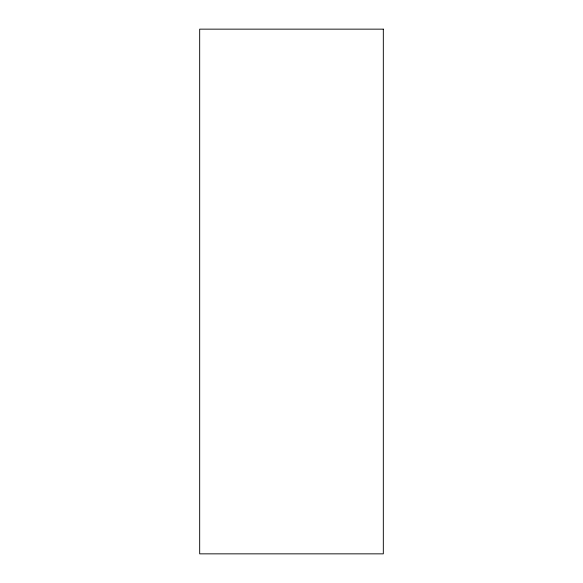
<?xml version="1.0" encoding="UTF-8"?>
<svg xmlns="http://www.w3.org/2000/svg" width="583" height="583" viewBox="0 0 583 583"><rect width="100%" height="100%" fill="white"/><g stroke="black" fill="none" stroke-linecap="round" stroke-linejoin="round"><path stroke-width="0.87" d="M383.322 29.15L199.678 29.15L199.678 553.85L383.322 553.85L383.322 29.15"/></g></svg>
